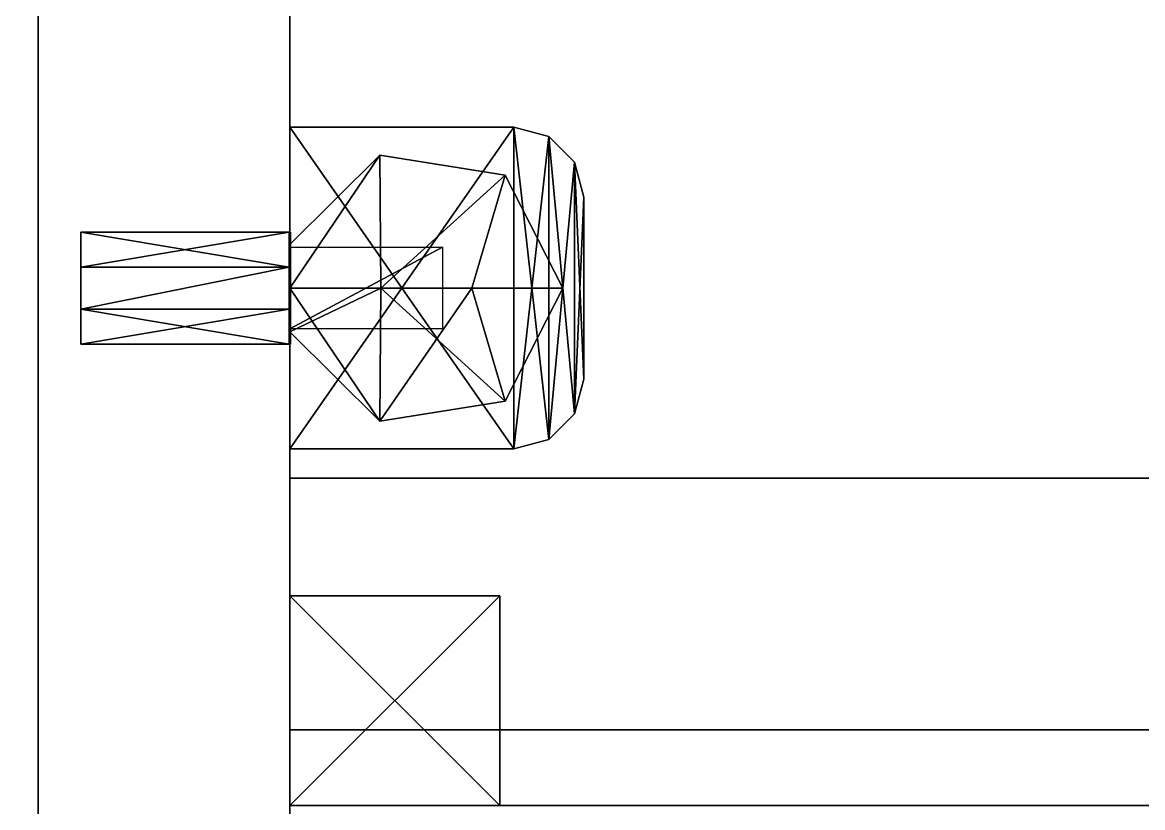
# Model space of a CAD drawing. Extents: x 0 to 4956, y -4930 to 0.
# Drawn here: x 1121.4 to 1201.4, y -4785.5 to -4729.4 of the extents above; entities that cross this region are included whole.
import ezdxf

# ---------------------------------------------------------------- set-up
doc = ezdxf.new("R2010")
doc.units = 0
for name, color, linetype in [('LAYER0', 7, 'CONTINUOUS'), ('LAYER1209', 7, 'CONTINUOUS'), ('LAYER1212', 7, 'CONTINUOUS'), ('LAYER1213', 254, 'CONTINUOUS'), ('LAYER1219', 253, 'CONTINUOUS'), ('LAYER1220', 253, 'CONTINUOUS'), ('LAYER1221', 253, 'CONTINUOUS'), ('LAYER1222', 253, 'CONTINUOUS'), ('LAYER835', 7, 'CONTINUOUS'), ('LAYER840', 7, 'CONTINUOUS'), ('LAYER844', 7, 'CONTINUOUS'), ('LAYER850', 7, 'CONTINUOUS'), ('LAYER851', 7, 'CONTINUOUS')]:
    doc.layers.add(name, color=color, linetype=linetype)

msp = doc.modelspace()

# ---------------------------------------------------------------- linework, layer by layer
at = {"layer": 'LAYER0', "invisible_edges": 1}
for points in [[(4956, 0), (0, -4930), (0, 0), (4956, 0)], [(4956, -4930, 5), (0, 0, 5), (0, -4930, 5), (4956, -4930, 5)], [(0, 0, 5), (4956, -4930, 5), (4956, 0, 5), (0, 0, 5)], [(0, -4930), (4956, 0), (4956, -4930), (0, -4930)]]:
    msp.add_3dface(points, dxfattribs=at)
at = {"layer": 'LAYER1209', "invisible_edges": 1}
for points in [[(1924.5, -4785.4, 1989), (1140.5, -4310, 1989), (1140.5, -4785.4, 1989), (1924.5, -4785.4, 1989)], [(1140.5, -4310, 1989), (1924.5, -4785.4, 1989), (1924.5, -4310, 1989), (1140.5, -4310, 1989)], [(1140.5, -4785.4, 1971), (1140.5, -4310, 1989), (1140.5, -4310, 1971), (1140.5, -4785.4, 1971)], [(1140.5, -4310, 1989), (1140.5, -4785.4, 1971), (1140.5, -4785.4, 1989), (1140.5, -4310, 1989)], [(1924.5, -4310, 1971), (1140.5, -4785.4, 1971), (1140.5, -4310, 1971), (1924.5, -4310, 1971)], [(1140.5, -4785.4, 1971), (1924.5, -4310, 1971), (1924.5, -4785.4, 1971), (1140.5, -4785.4, 1971)], [(1140.5, -4785.4, 1971), (1924.5, -4785.4, 1989), (1140.5, -4785.4, 1989), (1140.5, -4785.4, 1971)], [(1924.5, -4785.4, 1989), (1140.5, -4785.4, 1971), (1924.5, -4785.4, 1971), (1924.5, -4785.4, 1989)]]:
    msp.add_3dface(points, dxfattribs=at)
at = {"layer": 'LAYER1212'}
for points in [[(1140.5, -4736.9, 1969.01), (1156.5, -4736.9, 1969.01), (1140.5, -4759.9, 1969.01), (1140.5, -4736.9, 1969.01)], [(1140.5, -4759.9, 1969.01), (1156.5, -4736.9, 1969.01), (1156.5, -4759.9, 1969.01), (1140.5, -4759.9, 1969.01)], [(1140.5, -4736.9, 1971), (1156.5, -4736.9, 1971), (1140.5, -4759.9, 1971), (1140.5, -4736.9, 1971)], [(1140.5, -4759.9, 1971), (1156.5, -4736.9, 1971), (1156.5, -4759.9, 1971), (1140.5, -4759.9, 1971)], [(1140.5, -4759.9, 1969.01), (1140.5, -4759.9, 1971), (1140.5, -4736.9, 1969.01), (1140.5, -4759.9, 1969.01)], [(1140.5, -4736.9, 1969.01), (1140.5, -4759.9, 1971), (1140.5, -4736.9, 1971), (1140.5, -4736.9, 1969.01)], [(1140.5, -4736.9, 1969.01), (1140.5, -4736.9, 1971), (1156.5, -4736.9, 1969.01), (1140.5, -4736.9, 1969.01)], [(1156.5, -4736.9, 1969.01), (1140.5, -4736.9, 1971), (1156.5, -4736.9, 1971), (1156.5, -4736.9, 1969.01)], [(1156.5, -4759.9, 1969.01), (1140.5, -4759.9, 1969.01), (1156.5, -4736.9, 1969.01), (1156.5, -4759.9, 1969.01)], [(1156.5, -4736.9, 1969.01), (1140.5, -4759.9, 1969.01), (1140.5, -4736.9, 1969.01), (1156.5, -4736.9, 1969.01)], [(1156.5, -4736.9, 1971), (1156.5, -4736.9, 1969.01), (1140.5, -4736.9, 1971), (1156.5, -4736.9, 1971)], [(1140.5, -4736.9, 1971), (1156.5, -4736.9, 1969.01), (1140.5, -4736.9, 1969.01), (1140.5, -4736.9, 1971)], [(1140.5, -4736.9, 1969.01), (1140.5, -4736.9, 1971), (1140.5, -4759.9, 1969.01), (1140.5, -4736.9, 1969.01)], [(1140.5, -4759.9, 1969.01), (1140.5, -4736.9, 1971), (1140.5, -4759.9, 1971), (1140.5, -4759.9, 1969.01)], [(1156.5, -4736.9, 1971), (1140.5, -4736.9, 1971), (1156.5, -4759.9, 1971), (1156.5, -4736.9, 1971)], [(1156.5, -4759.9, 1971), (1140.5, -4736.9, 1971), (1140.5, -4759.9, 1971), (1156.5, -4759.9, 1971)], [(1159, -4737.57, 1969.01), (1156.5, -4736.9, 1969.01), (1159, -4737.57, 1971), (1159, -4737.57, 1969.01)], [(1159, -4737.57, 1971), (1156.5, -4736.9, 1969.01), (1156.5, -4736.9, 1971), (1159, -4737.57, 1971)], [(1159, -4737.57, 1969.01), (1159, -4759.23, 1969.01), (1156.5, -4736.9, 1969.01), (1159, -4737.57, 1969.01)], [(1156.5, -4736.9, 1969.01), (1159, -4759.23, 1969.01), (1156.5, -4759.9, 1969.01), (1156.5, -4736.9, 1969.01)], [(1159, -4737.57, 1971), (1156.5, -4736.9, 1971), (1159, -4759.23, 1971), (1159, -4737.57, 1971)], [(1159, -4759.23, 1971), (1156.5, -4736.9, 1971), (1156.5, -4759.9, 1971), (1159, -4759.23, 1971)], [(1156.5, -4736.9, 1969.01), (1156.5, -4759.9, 1969.01), (1159, -4737.57, 1969.01), (1156.5, -4736.9, 1969.01)], [(1156.5, -4736.9, 1971), (1156.5, -4759.9, 1971), (1159, -4737.57, 1971), (1156.5, -4736.9, 1971)], [(1159, -4737.57, 1969.01), (1159, -4737.57, 1971), (1156.5, -4736.9, 1969.01), (1159, -4737.57, 1969.01)], [(1156.5, -4736.9, 1969.01), (1159, -4737.57, 1971), (1156.5, -4736.9, 1971), (1156.5, -4736.9, 1969.01)], [(1159, -4737.57, 1969.01), (1156.5, -4759.9, 1969.01), (1159, -4759.23, 1969.01), (1159, -4737.57, 1969.01)], [(1159, -4737.57, 1971), (1156.5, -4759.9, 1971), (1159, -4759.23, 1971), (1159, -4737.57, 1971)], [(1160.83, -4739.4, 1969.01), (1159, -4737.57, 1969.01), (1160.83, -4739.4, 1971), (1160.83, -4739.4, 1969.01)], [(1160.83, -4739.4, 1971), (1159, -4737.57, 1969.01), (1159, -4737.57, 1971), (1160.83, -4739.4, 1971)], [(1160.83, -4739.4, 1969.01), (1159, -4759.23, 1969.01), (1159, -4737.57, 1969.01), (1160.83, -4739.4, 1969.01)], [(1160.83, -4739.4, 1971), (1159, -4737.57, 1971), (1160.83, -4757.4, 1971), (1160.83, -4739.4, 1971)], [(1160.83, -4757.4, 1971), (1159, -4737.57, 1971), (1159, -4759.23, 1971), (1160.83, -4757.4, 1971)], [(1159, -4737.57, 1969.01), (1159, -4759.23, 1969.01), (1160.83, -4739.4, 1969.01), (1159, -4737.57, 1969.01)], [(1159, -4737.57, 1971), (1159, -4759.23, 1971), (1160.83, -4739.4, 1971), (1159, -4737.57, 1971)], [(1160.83, -4739.4, 1969.01), (1160.83, -4739.4, 1971), (1159, -4737.57, 1969.01), (1160.83, -4739.4, 1969.01)], [(1159, -4737.57, 1969.01), (1160.83, -4739.4, 1971), (1159, -4737.57, 1971), (1159, -4737.57, 1969.01)], [(1147, -4748.4, 1985), (1146.931, -4738.882, 1985), (1140.5, -4748.4, 1985), (1147, -4748.4, 1985)], [(1140.5, -4748.4, 1985), (1146.931, -4738.882, 1985), (1140.5, -4745.277, 1985), (1140.5, -4748.4, 1985)], [(1140.5, -4745.277, 1971), (1140.5, -4745.277, 1985), (1146.931, -4738.882, 1971), (1140.5, -4745.277, 1971)], [(1146.931, -4738.882, 1971), (1140.5, -4745.277, 1985), (1146.931, -4738.882, 1985), (1146.931, -4738.882, 1971)], [(1146.931, -4738.882, 1971), (1146.931, -4738.882, 1985), (1140.5, -4745.277, 1971), (1146.931, -4738.882, 1971)], [(1140.5, -4745.277, 1971), (1146.931, -4738.882, 1985), (1140.5, -4745.277, 1985), (1140.5, -4745.277, 1971)], [(1147, -4748.4, 1985), (1146.931, -4738.882, 1985), (1140.5, -4748.4, 1985), (1147, -4748.4, 1985)], [(1140.5, -4748.4, 1985), (1146.931, -4738.882, 1985), (1140.5, -4745.277, 1985), (1140.5, -4748.4, 1985)], [(1155.887, -4740.316, 1971), (1146.931, -4738.882, 1971), (1155.887, -4740.316, 1985), (1155.887, -4740.316, 1971)], [(1155.887, -4740.316, 1985), (1146.931, -4738.882, 1971), (1146.931, -4738.882, 1985), (1155.887, -4740.316, 1985)], [(1147, -4748.4, 1985), (1155.887, -4740.316, 1985), (1146.931, -4738.882, 1985), (1147, -4748.4, 1985)], [(1155.887, -4740.316, 1971), (1155.887, -4740.316, 1985), (1146.931, -4738.882, 1971), (1155.887, -4740.316, 1971)], [(1146.931, -4738.882, 1971), (1155.887, -4740.316, 1985), (1146.931, -4738.882, 1985), (1146.931, -4738.882, 1971)], [(1147, -4748.4, 1985), (1155.887, -4740.316, 1985), (1146.931, -4738.882, 1985), (1147, -4748.4, 1985)], [(1160.83, -4757.4, 1969.01), (1159, -4759.23, 1969.01), (1160.83, -4739.4, 1969.01), (1160.83, -4757.4, 1969.01)], [(1160.83, -4739.4, 1969.01), (1159, -4759.23, 1969.01), (1160.83, -4757.4, 1969.01), (1160.83, -4739.4, 1969.01)], [(1160.83, -4739.4, 1971), (1159, -4759.23, 1971), (1160.83, -4757.4, 1971), (1160.83, -4739.4, 1971)], [(1161.5, -4741.9, 1969.01), (1160.83, -4739.4, 1969.01), (1161.5, -4741.9, 1971), (1161.5, -4741.9, 1969.01)], [(1161.5, -4741.9, 1971), (1160.83, -4739.4, 1969.01), (1160.83, -4739.4, 1971), (1161.5, -4741.9, 1971)], [(1161.5, -4741.9, 1969.01), (1160.83, -4757.4, 1969.01), (1160.83, -4739.4, 1969.01), (1161.5, -4741.9, 1969.01)], [(1161.5, -4741.9, 1971), (1160.83, -4739.4, 1971), (1161.5, -4754.9, 1971), (1161.5, -4741.9, 1971)], [(1161.5, -4754.9, 1971), (1160.83, -4739.4, 1971), (1160.83, -4757.4, 1971), (1161.5, -4754.9, 1971)], [(1160.83, -4739.4, 1969.01), (1160.83, -4757.4, 1969.01), (1161.5, -4741.9, 1969.01), (1160.83, -4739.4, 1969.01)], [(1160.83, -4739.4, 1971), (1160.83, -4757.4, 1971), (1161.5, -4741.9, 1971), (1160.83, -4739.4, 1971)], [(1161.5, -4741.9, 1969.01), (1161.5, -4741.9, 1971), (1160.83, -4739.4, 1969.01), (1161.5, -4741.9, 1969.01)], [(1160.83, -4739.4, 1969.01), (1161.5, -4741.9, 1971), (1160.83, -4739.4, 1971), (1160.83, -4739.4, 1969.01)], [(1153.5, -4748.4, 1985), (1155.887, -4740.316, 1985), (1147, -4748.4, 1985), (1153.5, -4748.4, 1985)], [(1153.5, -4748.4, 1985), (1155.887, -4740.316, 1985), (1147, -4748.4, 1985), (1153.5, -4748.4, 1985)], [(1160, -4748.4, 1985), (1155.887, -4740.316, 1985), (1153.5, -4748.4, 1985), (1160, -4748.4, 1985)], [(1153.5, -4748.4, 1985), (1160, -4748.4, 1985), (1155.887, -4740.316, 1985), (1153.5, -4748.4, 1985)], [(1160, -4748.4, 1971), (1155.887, -4740.316, 1971), (1160, -4748.4, 1985), (1160, -4748.4, 1971)], [(1160, -4748.4, 1985), (1155.887, -4740.316, 1971), (1155.887, -4740.316, 1985), (1160, -4748.4, 1985)], [(1160, -4748.4, 1971), (1160, -4748.4, 1985), (1155.887, -4740.316, 1971), (1160, -4748.4, 1971)], [(1155.887, -4740.316, 1971), (1160, -4748.4, 1985), (1155.887, -4740.316, 1985), (1155.887, -4740.316, 1971)], [(1161.5, -4754.9, 1969.01), (1160.83, -4757.4, 1969.01), (1161.5, -4741.9, 1969.01), (1161.5, -4754.9, 1969.01)], [(1161.5, -4741.9, 1969.01), (1160.83, -4757.4, 1969.01), (1161.5, -4754.9, 1969.01), (1161.5, -4741.9, 1969.01)], [(1161.5, -4741.9, 1971), (1160.83, -4757.4, 1971), (1161.5, -4754.9, 1971), (1161.5, -4741.9, 1971)], [(1161.5, -4741.9, 1971), (1161.5, -4741.9, 1969.01), (1161.5, -4754.9, 1971), (1161.5, -4741.9, 1971)], [(1161.5, -4754.9, 1971), (1161.5, -4741.9, 1969.01), (1161.5, -4754.9, 1969.01), (1161.5, -4754.9, 1971)], [(1161.5, -4741.9, 1969.01), (1161.5, -4741.9, 1971), (1161.5, -4754.9, 1969.01), (1161.5, -4741.9, 1969.01)], [(1161.5, -4754.9, 1969.01), (1161.5, -4741.9, 1971), (1161.5, -4754.9, 1971), (1161.5, -4754.9, 1969.01)], [(1140.5, -4745.277, 1971), (1140.5, -4751.522, 1971), (1140.5, -4745.277, 1985), (1140.5, -4745.277, 1971)], [(1140.5, -4745.277, 1985), (1140.5, -4751.522, 1971), (1140.5, -4751.522, 1985), (1140.5, -4745.277, 1985)], [(1140.5, -4745.277, 1971), (1140.5, -4745.277, 1985), (1140.5, -4751.522, 1971), (1140.5, -4745.277, 1971)], [(1140.5, -4751.522, 1971), (1140.5, -4745.277, 1985), (1140.5, -4751.522, 1985), (1140.5, -4751.522, 1971)], [(1151.408, -4751.32, 1969), (1140.5, -4751.32, 1969), (1151.408, -4745.48, 1969), (1151.408, -4751.32, 1969)], [(1151.408, -4745.48, 1969), (1140.5, -4751.32, 1969), (1140.5, -4745.48, 1969), (1151.408, -4745.48, 1969)], [(1146.931, -4757.917, 1985), (1147, -4748.4, 1985), (1140.5, -4751.522, 1985), (1146.931, -4757.917, 1985)], [(1140.5, -4751.522, 1985), (1147, -4748.4, 1985), (1140.5, -4748.4, 1985), (1140.5, -4751.522, 1985)], [(1147, -4748.4, 1985), (1146.931, -4757.917, 1985), (1140.5, -4748.4, 1985), (1147, -4748.4, 1985)], [(1140.5, -4748.4, 1985), (1146.931, -4757.917, 1985), (1140.5, -4751.522, 1985), (1140.5, -4748.4, 1985)], [(1155.887, -4756.483, 1985), (1153.5, -4748.4, 1985), (1146.931, -4757.917, 1985), (1155.887, -4756.483, 1985)], [(1146.931, -4757.917, 1985), (1153.5, -4748.4, 1985), (1147, -4748.4, 1985), (1146.931, -4757.917, 1985)], [(1147, -4748.4, 1985), (1155.887, -4756.483, 1985), (1146.931, -4757.917, 1985), (1147, -4748.4, 1985)], [(1153.5, -4748.4, 1985), (1155.887, -4756.483, 1985), (1147, -4748.4, 1985), (1153.5, -4748.4, 1985)], [(1160, -4748.4, 1985), (1153.5, -4748.4, 1985), (1155.887, -4756.483, 1985), (1160, -4748.4, 1985)], [(1153.5, -4748.4, 1985), (1160, -4748.4, 1985), (1155.887, -4756.483, 1985), (1153.5, -4748.4, 1985)], [(1160, -4748.4, 1985), (1155.887, -4756.483, 1985), (1160, -4748.4, 1971), (1160, -4748.4, 1985)], [(1160, -4748.4, 1971), (1155.887, -4756.483, 1985), (1155.887, -4756.483, 1971), (1160, -4748.4, 1971)], [(1155.887, -4756.483, 1971), (1155.887, -4756.483, 1985), (1160, -4748.4, 1971), (1155.887, -4756.483, 1971)], [(1160, -4748.4, 1971), (1155.887, -4756.483, 1985), (1160, -4748.4, 1985), (1160, -4748.4, 1971)], [(1146.931, -4757.917, 1985), (1140.5, -4751.522, 1985), (1146.931, -4757.917, 1971), (1146.931, -4757.917, 1985)], [(1146.931, -4757.917, 1971), (1140.5, -4751.522, 1985), (1140.5, -4751.522, 1971), (1146.931, -4757.917, 1971)], [(1140.5, -4751.522, 1971), (1140.5, -4751.522, 1985), (1146.931, -4757.917, 1971), (1140.5, -4751.522, 1971)], [(1146.931, -4757.917, 1971), (1140.5, -4751.522, 1985), (1146.931, -4757.917, 1985), (1146.931, -4757.917, 1971)], [(1161.5, -4754.9, 1971), (1160.83, -4757.4, 1971), (1161.5, -4754.9, 1969.01), (1161.5, -4754.9, 1971)], [(1161.5, -4754.9, 1969.01), (1160.83, -4757.4, 1971), (1160.83, -4757.4, 1969.01), (1161.5, -4754.9, 1969.01)], [(1161.5, -4754.9, 1969.01), (1161.5, -4754.9, 1971), (1160.83, -4757.4, 1969.01), (1161.5, -4754.9, 1969.01)], [(1160.83, -4757.4, 1969.01), (1161.5, -4754.9, 1971), (1160.83, -4757.4, 1971), (1160.83, -4757.4, 1969.01)], [(1155.887, -4756.483, 1985), (1146.931, -4757.917, 1985), (1155.887, -4756.483, 1971), (1155.887, -4756.483, 1985)], [(1155.887, -4756.483, 1971), (1146.931, -4757.917, 1985), (1146.931, -4757.917, 1971), (1155.887, -4756.483, 1971)], [(1146.931, -4757.917, 1971), (1146.931, -4757.917, 1985), (1155.887, -4756.483, 1971), (1146.931, -4757.917, 1971)], [(1155.887, -4756.483, 1971), (1146.931, -4757.917, 1985), (1155.887, -4756.483, 1985), (1155.887, -4756.483, 1971)], [(1160.83, -4757.4, 1971), (1159, -4759.23, 1971), (1160.83, -4757.4, 1969.01), (1160.83, -4757.4, 1971)], [(1160.83, -4757.4, 1969.01), (1159, -4759.23, 1971), (1159, -4759.23, 1969.01), (1160.83, -4757.4, 1969.01)], [(1160.83, -4757.4, 1969.01), (1160.83, -4757.4, 1971), (1159, -4759.23, 1969.01), (1160.83, -4757.4, 1969.01)], [(1159, -4759.23, 1969.01), (1160.83, -4757.4, 1971), (1159, -4759.23, 1971), (1159, -4759.23, 1969.01)], [(1159, -4759.23, 1971), (1156.5, -4759.9, 1971), (1159, -4759.23, 1969.01), (1159, -4759.23, 1971)], [(1159, -4759.23, 1969.01), (1156.5, -4759.9, 1971), (1156.5, -4759.9, 1969.01), (1159, -4759.23, 1969.01)], [(1159, -4759.23, 1969.01), (1159, -4759.23, 1971), (1156.5, -4759.9, 1969.01), (1159, -4759.23, 1969.01)], [(1156.5, -4759.9, 1969.01), (1159, -4759.23, 1971), (1156.5, -4759.9, 1971), (1156.5, -4759.9, 1969.01)], [(1156.5, -4759.9, 1969.01), (1140.5, -4759.9, 1969.01), (1156.5, -4759.9, 1971), (1156.5, -4759.9, 1969.01)], [(1156.5, -4759.9, 1971), (1140.5, -4759.9, 1969.01), (1140.5, -4759.9, 1971), (1156.5, -4759.9, 1971)], [(1156.5, -4759.9, 1969.01), (1156.5, -4759.9, 1971), (1140.5, -4759.9, 1969.01), (1156.5, -4759.9, 1969.01)], [(1140.5, -4759.9, 1969.01), (1156.5, -4759.9, 1971), (1140.5, -4759.9, 1971), (1140.5, -4759.9, 1969.01)]]:
    msp.add_3dface(points, dxfattribs=at)
at = {"layer": 'LAYER1213'}
for points in [[(1140.45, -4746.9, 1979.83), (1140.45, -4744.4, 1976.5), (1125.55, -4746.9, 1979.83), (1140.45, -4746.9, 1979.83)], [(1125.55, -4746.9, 1979.83), (1140.45, -4744.4, 1976.5), (1125.55, -4744.4, 1976.5), (1125.55, -4746.9, 1979.83)], [(1125.55, -4746.9, 1979.83), (1125.55, -4744.4, 1976.5), (1125.55, -4749.9, 1979.83), (1125.55, -4746.9, 1979.83)], [(1125.55, -4749.9, 1979.83), (1125.55, -4744.4, 1976.5), (1125.55, -4752.4, 1976.5), (1125.55, -4749.9, 1979.83)], [(1125.55, -4744.4, 1976.5), (1125.55, -4746.9, 1973.17), (1125.55, -4752.4, 1976.5), (1125.55, -4744.4, 1976.5)], [(1140.45, -4744.4, 1976.5), (1140.45, -4746.9, 1973.17), (1125.55, -4744.4, 1976.5), (1140.45, -4744.4, 1976.5)], [(1125.55, -4744.4, 1976.5), (1140.45, -4746.9, 1973.17), (1125.55, -4746.9, 1973.17), (1125.55, -4744.4, 1976.5)], [(1140.55, -4746.9, 1979.83), (1140.55, -4744.4, 1976.5), (1140.45, -4746.9, 1979.83), (1140.55, -4746.9, 1979.83)], [(1140.45, -4746.9, 1979.83), (1140.55, -4744.4, 1976.5), (1140.45, -4744.4, 1976.5), (1140.45, -4746.9, 1979.83)], [(1140.55, -4744.4, 1976.5), (1140.55, -4746.9, 1973.17), (1140.45, -4744.4, 1976.5), (1140.55, -4744.4, 1976.5)], [(1140.45, -4744.4, 1976.5), (1140.55, -4746.9, 1973.17), (1140.45, -4746.9, 1973.17), (1140.45, -4744.4, 1976.5)], [(1140.55, -4744.4, 1980.5), (1140.55, -4744.4, 1972.5), (1140.45, -4744.4, 1980.5), (1140.55, -4744.4, 1980.5)], [(1140.45, -4744.4, 1980.5), (1140.55, -4744.4, 1972.5), (1140.45, -4744.4, 1972.5), (1140.45, -4744.4, 1980.5)], [(1140.45, -4744.4, 1972.5), (1140.55, -4744.4, 1972.5), (1140.45, -4752.4, 1972.5), (1140.45, -4744.4, 1972.5)], [(1140.45, -4752.4, 1972.5), (1140.55, -4744.4, 1972.5), (1140.55, -4752.4, 1972.5), (1140.45, -4752.4, 1972.5)], [(1140.45, -4752.4, 1980.5), (1140.55, -4752.4, 1980.5), (1140.45, -4744.4, 1980.5), (1140.45, -4752.4, 1980.5)], [(1140.45, -4744.4, 1980.5), (1140.55, -4752.4, 1980.5), (1140.55, -4744.4, 1980.5), (1140.45, -4744.4, 1980.5)], [(1140.45, -4744.4, 1980.5), (1140.45, -4744.4, 1972.5), (1140.45, -4752.4, 1980.5), (1140.45, -4744.4, 1980.5)], [(1140.45, -4752.4, 1980.5), (1140.45, -4744.4, 1972.5), (1140.45, -4752.4, 1972.5), (1140.45, -4752.4, 1980.5)], [(1140.55, -4752.4, 1980.5), (1140.55, -4752.4, 1972.5), (1140.55, -4744.4, 1980.5), (1140.55, -4752.4, 1980.5)], [(1140.55, -4744.4, 1980.5), (1140.55, -4752.4, 1972.5), (1140.55, -4744.4, 1972.5), (1140.55, -4744.4, 1980.5)], [(1125.55, -4752.4, 1976.5), (1125.55, -4746.9, 1973.17), (1125.55, -4749.9, 1973.17), (1125.55, -4752.4, 1976.5)], [(1140.45, -4749.9, 1979.83), (1140.45, -4746.9, 1979.83), (1125.55, -4749.9, 1979.83), (1140.45, -4749.9, 1979.83)], [(1125.55, -4749.9, 1979.83), (1140.45, -4746.9, 1979.83), (1125.55, -4746.9, 1979.83), (1125.55, -4749.9, 1979.83)], [(1125.55, -4746.9, 1973.17), (1140.45, -4746.9, 1973.17), (1125.55, -4749.9, 1973.17), (1125.55, -4746.9, 1973.17)], [(1125.55, -4749.9, 1973.17), (1140.45, -4746.9, 1973.17), (1140.45, -4749.9, 1973.17), (1125.55, -4749.9, 1973.17)], [(1140.55, -4746.9, 1979.83), (1140.45, -4746.9, 1979.83), (1140.55, -4749.9, 1979.83), (1140.55, -4746.9, 1979.83)], [(1140.55, -4749.9, 1979.83), (1140.45, -4746.9, 1979.83), (1140.45, -4749.9, 1979.83), (1140.55, -4749.9, 1979.83)], [(1140.45, -4746.9, 1973.17), (1140.55, -4746.9, 1973.17), (1140.45, -4749.9, 1973.17), (1140.45, -4746.9, 1973.17)], [(1140.45, -4749.9, 1973.17), (1140.55, -4746.9, 1973.17), (1140.55, -4749.9, 1973.17), (1140.45, -4749.9, 1973.17)], [(1125.55, -4749.9, 1979.83), (1125.55, -4752.4, 1976.5), (1140.45, -4749.9, 1979.83), (1125.55, -4749.9, 1979.83)], [(1140.45, -4749.9, 1979.83), (1125.55, -4752.4, 1976.5), (1140.45, -4752.4, 1976.5), (1140.45, -4749.9, 1979.83)], [(1125.55, -4752.4, 1976.5), (1125.55, -4749.9, 1973.17), (1140.45, -4752.4, 1976.5), (1125.55, -4752.4, 1976.5)], [(1140.45, -4752.4, 1976.5), (1125.55, -4749.9, 1973.17), (1140.45, -4749.9, 1973.17), (1140.45, -4752.4, 1976.5)], [(1140.45, -4749.9, 1979.83), (1140.45, -4752.4, 1976.5), (1140.55, -4749.9, 1979.83), (1140.45, -4749.9, 1979.83)], [(1140.55, -4749.9, 1979.83), (1140.45, -4752.4, 1976.5), (1140.55, -4752.4, 1976.5), (1140.55, -4749.9, 1979.83)], [(1140.45, -4752.4, 1976.5), (1140.45, -4749.9, 1973.17), (1140.55, -4752.4, 1976.5), (1140.45, -4752.4, 1976.5)], [(1140.55, -4752.4, 1976.5), (1140.45, -4749.9, 1973.17), (1140.55, -4749.9, 1973.17), (1140.55, -4752.4, 1976.5)], [(1140.55, -4752.4, 1972.5), (1140.55, -4752.4, 1980.5), (1140.45, -4752.4, 1972.5), (1140.55, -4752.4, 1972.5)], [(1140.45, -4752.4, 1972.5), (1140.55, -4752.4, 1980.5), (1140.45, -4752.4, 1980.5), (1140.45, -4752.4, 1972.5)]]:
    msp.add_3dface(points, dxfattribs=at)
at = {"layer": 'LAYER1219'}
for points in [[(1155.5, -4770.4, 1989), (1155.5, -4770.4, 1974), (1140.5, -4770.4, 1989), (1155.5, -4770.4, 1989)], [(1140.5, -4770.4, 1989), (1155.5, -4770.4, 1974), (1140.5, -4770.4, 1974), (1140.5, -4770.4, 1989)], [(1140.5, -4770.4, 1989), (1140.5, -4770.4, 1974), (1140.5, -4785.4, 1989), (1140.5, -4770.4, 1989)], [(1140.5, -4785.4, 1989), (1140.5, -4770.4, 1974), (1140.5, -4785.4, 1974), (1140.5, -4785.4, 1989)], [(1140.5, -4770.4, 1989), (1140.5, -4785.4, 1989), (1155.5, -4770.4, 1989), (1140.5, -4770.4, 1989)], [(1155.5, -4770.4, 1989), (1140.5, -4785.4, 1989), (1155.5, -4785.4, 1989), (1155.5, -4770.4, 1989)], [(1155.5, -4770.4, 1974), (1155.5, -4785.4, 1974), (1140.5, -4770.4, 1974), (1155.5, -4770.4, 1974)], [(1140.5, -4770.4, 1974), (1155.5, -4785.4, 1974), (1140.5, -4785.4, 1974), (1140.5, -4770.4, 1974)], [(1155.5, -4770.4, 1989), (1155.5, -4785.4, 1989), (1155.5, -4770.4, 1974), (1155.5, -4770.4, 1989)], [(1155.5, -4770.4, 1974), (1155.5, -4785.4, 1989), (1155.5, -4785.4, 1974), (1155.5, -4770.4, 1974)], [(1140.5, -4785.4, 1989), (1140.5, -4785.4, 1974), (1155.5, -4785.4, 1989), (1140.5, -4785.4, 1989)], [(1155.5, -4785.4, 1989), (1140.5, -4785.4, 1974), (1155.5, -4785.4, 1974), (1155.5, -4785.4, 1989)]]:
    msp.add_3dface(points, dxfattribs=at)
at = {"layer": 'LAYER1220'}
for points in [[(1155.5, -4770.4, 1989), (1155.5, -4770.4, 1974), (1140.5, -4770.4, 1989), (1155.5, -4770.4, 1989)], [(1140.5, -4770.4, 1989), (1155.5, -4770.4, 1974), (1140.5, -4770.4, 1974), (1140.5, -4770.4, 1989)], [(1140.5, -4770.4, 1989), (1140.5, -4770.4, 1974), (1140.5, -4785.4, 1989), (1140.5, -4770.4, 1989)], [(1140.5, -4785.4, 1989), (1140.5, -4770.4, 1974), (1140.5, -4785.4, 1974), (1140.5, -4785.4, 1989)], [(1140.5, -4770.4, 1989), (1140.5, -4785.4, 1989), (1155.5, -4770.4, 1989), (1140.5, -4770.4, 1989)], [(1155.5, -4770.4, 1989), (1140.5, -4785.4, 1989), (1155.5, -4785.4, 1989), (1155.5, -4770.4, 1989)], [(1155.5, -4770.4, 1974), (1155.5, -4785.4, 1974), (1140.5, -4770.4, 1974), (1155.5, -4770.4, 1974)], [(1140.5, -4770.4, 1974), (1155.5, -4785.4, 1974), (1140.5, -4785.4, 1974), (1140.5, -4770.4, 1974)], [(1155.5, -4770.4, 1989), (1155.5, -4785.4, 1989), (1155.5, -4770.4, 1974), (1155.5, -4770.4, 1989)], [(1155.5, -4770.4, 1974), (1155.5, -4785.4, 1989), (1155.5, -4785.4, 1974), (1155.5, -4770.4, 1974)], [(1140.5, -4785.4, 1989), (1140.5, -4785.4, 1974), (1155.5, -4785.4, 1989), (1140.5, -4785.4, 1989)], [(1155.5, -4785.4, 1989), (1140.5, -4785.4, 1974), (1155.5, -4785.4, 1974), (1155.5, -4785.4, 1989)]]:
    msp.add_3dface(points, dxfattribs=at)
at = {"layer": 'LAYER1221'}
for points in [[(1155.5, -4770.4, 1989), (1155.5, -4770.4, 1974), (1140.5, -4770.4, 1989), (1155.5, -4770.4, 1989)], [(1140.5, -4770.4, 1989), (1155.5, -4770.4, 1974), (1140.5, -4770.4, 1974), (1140.5, -4770.4, 1989)], [(1140.5, -4770.4, 1989), (1140.5, -4770.4, 1974), (1140.5, -4785.4, 1989), (1140.5, -4770.4, 1989)], [(1140.5, -4785.4, 1989), (1140.5, -4770.4, 1974), (1140.5, -4785.4, 1974), (1140.5, -4785.4, 1989)], [(1140.5, -4770.4, 1989), (1140.5, -4785.4, 1989), (1155.5, -4770.4, 1989), (1140.5, -4770.4, 1989)], [(1155.5, -4770.4, 1989), (1140.5, -4785.4, 1989), (1155.5, -4785.4, 1989), (1155.5, -4770.4, 1989)], [(1155.5, -4770.4, 1974), (1155.5, -4785.4, 1974), (1140.5, -4770.4, 1974), (1155.5, -4770.4, 1974)], [(1140.5, -4770.4, 1974), (1155.5, -4785.4, 1974), (1140.5, -4785.4, 1974), (1140.5, -4770.4, 1974)], [(1155.5, -4770.4, 1989), (1155.5, -4785.4, 1989), (1155.5, -4770.4, 1974), (1155.5, -4770.4, 1989)], [(1155.5, -4770.4, 1974), (1155.5, -4785.4, 1989), (1155.5, -4785.4, 1974), (1155.5, -4770.4, 1974)], [(1140.5, -4785.4, 1989), (1140.5, -4785.4, 1974), (1155.5, -4785.4, 1989), (1140.5, -4785.4, 1989)], [(1155.5, -4785.4, 1989), (1140.5, -4785.4, 1974), (1155.5, -4785.4, 1974), (1155.5, -4785.4, 1989)]]:
    msp.add_3dface(points, dxfattribs=at)
at = {"layer": 'LAYER1222'}
for points in [[(1155.5, -4770.4, 1989), (1155.5, -4770.4, 1974), (1140.5, -4770.4, 1989), (1155.5, -4770.4, 1989)], [(1140.5, -4770.4, 1989), (1155.5, -4770.4, 1974), (1140.5, -4770.4, 1974), (1140.5, -4770.4, 1989)], [(1140.5, -4770.4, 1989), (1140.5, -4770.4, 1974), (1140.5, -4785.4, 1989), (1140.5, -4770.4, 1989)], [(1140.5, -4785.4, 1989), (1140.5, -4770.4, 1974), (1140.5, -4785.4, 1974), (1140.5, -4785.4, 1989)], [(1140.5, -4770.4, 1989), (1140.5, -4785.4, 1989), (1155.5, -4770.4, 1989), (1140.5, -4770.4, 1989)], [(1155.5, -4770.4, 1989), (1140.5, -4785.4, 1989), (1155.5, -4785.4, 1989), (1155.5, -4770.4, 1989)], [(1155.5, -4770.4, 1974), (1155.5, -4785.4, 1974), (1140.5, -4770.4, 1974), (1155.5, -4770.4, 1974)], [(1140.5, -4770.4, 1974), (1155.5, -4785.4, 1974), (1140.5, -4785.4, 1974), (1140.5, -4770.4, 1974)], [(1155.5, -4770.4, 1989), (1155.5, -4785.4, 1989), (1155.5, -4770.4, 1974), (1155.5, -4770.4, 1989)], [(1155.5, -4770.4, 1974), (1155.5, -4785.4, 1989), (1155.5, -4785.4, 1974), (1155.5, -4770.4, 1974)], [(1140.5, -4785.4, 1989), (1140.5, -4785.4, 1974), (1155.5, -4785.4, 1989), (1140.5, -4785.4, 1989)], [(1155.5, -4785.4, 1989), (1140.5, -4785.4, 1974), (1155.5, -4785.4, 1974), (1155.5, -4785.4, 1989)]]:
    msp.add_3dface(points, dxfattribs=at)
at = {"layer": 'LAYER835', "invisible_edges": 1}
for points in [[(1924.5, -4785.4, 871), (1140.5, -4310, 871), (1140.5, -4785.4, 871), (1924.5, -4785.4, 871)], [(1140.5, -4310, 871), (1924.5, -4785.4, 871), (1924.5, -4310, 871), (1140.5, -4310, 871)], [(1140.5, -4785.4, 853), (1140.5, -4310, 871), (1140.5, -4310, 853), (1140.5, -4785.4, 853)], [(1140.5, -4310, 871), (1140.5, -4785.4, 853), (1140.5, -4785.4, 871), (1140.5, -4310, 871)], [(1924.5, -4310, 853), (1140.5, -4785.4, 853), (1140.5, -4310, 853), (1924.5, -4310, 853)], [(1140.5, -4785.4, 853), (1924.5, -4310, 853), (1924.5, -4785.4, 853), (1140.5, -4785.4, 853)], [(1140.5, -4785.4, 853), (1924.5, -4785.4, 871), (1140.5, -4785.4, 871), (1140.5, -4785.4, 853)], [(1924.5, -4785.4, 871), (1140.5, -4785.4, 853), (1924.5, -4785.4, 853), (1924.5, -4785.4, 871)]]:
    msp.add_3dface(points, dxfattribs=at)
at = {"layer": 'LAYER840', "invisible_edges": 1}
for points in [[(1140.5, -4810, 5), (1122.5, -4250, 5), (1140.5, -4250, 5), (1140.5, -4810, 5)], [(1122.5, -4250, 5), (1140.5, -4810, 5), (1122.5, -4810, 5), (1122.5, -4250, 5)], [(1122.5, -4810, 2545), (1140.5, -4250, 2545), (1122.5, -4250, 2545), (1122.5, -4810, 2545)], [(1140.5, -4250, 2545), (1122.5, -4810, 2545), (1140.5, -4810, 2545), (1140.5, -4250, 2545)], [(1122.5, -4250, 5), (1122.5, -4810, 2545), (1122.5, -4250, 2545), (1122.5, -4250, 5)], [(1122.5, -4810, 2545), (1122.5, -4250, 5), (1122.5, -4810, 5), (1122.5, -4810, 2545)], [(1140.5, -4810, 5), (1140.5, -4250, 2545), (1140.5, -4810, 2545), (1140.5, -4810, 5)], [(1140.5, -4250, 2545), (1140.5, -4810, 5), (1140.5, -4250, 5), (1140.5, -4250, 2545)]]:
    msp.add_3dface(points, dxfattribs=at)
at = {"layer": 'LAYER844', "invisible_edges": 1}
for points in [[(1140.5, -4810, 85), (1924.5, -4250, 85), (1924.5, -4810, 85), (1140.5, -4810, 85)], [(1924.5, -4250, 85), (1140.5, -4810, 85), (1140.5, -4250, 85), (1924.5, -4250, 85)], [(1140.5, -4810, 85), (1140.5, -4250, 103), (1140.5, -4250, 85), (1140.5, -4810, 85)], [(1140.5, -4250, 103), (1140.5, -4810, 85), (1140.5, -4810, 103), (1140.5, -4250, 103)], [(1140.5, -4250, 103), (1924.5, -4810, 103), (1924.5, -4250, 103), (1140.5, -4250, 103)], [(1924.5, -4810, 103), (1140.5, -4250, 103), (1140.5, -4810, 103), (1924.5, -4810, 103)]]:
    msp.add_3dface(points, dxfattribs=at)
at = {"layer": 'LAYER850', "invisible_edges": 1}
for points in [[(1140.5, -4762, 5), (1924.5, -4780, 5), (1140.5, -4780, 5), (1140.5, -4762, 5)], [(1924.5, -4780, 5), (1140.5, -4762, 5), (1924.5, -4762, 5), (1924.5, -4780, 5)], [(1140.5, -4780, 85), (1140.5, -4762, 5), (1140.5, -4780, 5), (1140.5, -4780, 85)], [(1140.5, -4762, 5), (1140.5, -4780, 85), (1140.5, -4762, 85), (1140.5, -4762, 5)], [(1924.5, -4762, 85), (1140.5, -4780, 85), (1924.5, -4780, 85), (1924.5, -4762, 85)], [(1140.5, -4780, 85), (1924.5, -4762, 85), (1140.5, -4762, 85), (1140.5, -4780, 85)], [(1140.5, -4762, 5), (1924.5, -4762, 85), (1924.5, -4762, 5), (1140.5, -4762, 5)], [(1924.5, -4762, 85), (1140.5, -4762, 5), (1140.5, -4762, 85), (1924.5, -4762, 85)], [(1140.5, -4780, 85), (1924.5, -4780, 5), (1924.5, -4780, 85), (1140.5, -4780, 85)], [(1924.5, -4780, 5), (1140.5, -4780, 85), (1140.5, -4780, 5), (1924.5, -4780, 5)]]:
    msp.add_3dface(points, dxfattribs=at)
at = {"layer": 'LAYER851', "invisible_edges": 1}
for points in [[(1924.5, -4810, 2544), (1140.5, -4250, 2544), (1140.5, -4810, 2544), (1924.5, -4810, 2544)], [(1140.5, -4250, 2544), (1924.5, -4810, 2544), (1924.5, -4250, 2544), (1140.5, -4250, 2544)], [(1140.5, -4810, 2526), (1140.5, -4250, 2544), (1140.5, -4250, 2526), (1140.5, -4810, 2526)], [(1140.5, -4250, 2544), (1140.5, -4810, 2526), (1140.5, -4810, 2544), (1140.5, -4250, 2544)], [(1924.5, -4250, 2526), (1140.5, -4810, 2526), (1140.5, -4250, 2526), (1924.5, -4250, 2526)], [(1140.5, -4810, 2526), (1924.5, -4250, 2526), (1924.5, -4810, 2526), (1140.5, -4810, 2526)]]:
    msp.add_3dface(points, dxfattribs=at)

doc.saveas('drawing.dxf')
